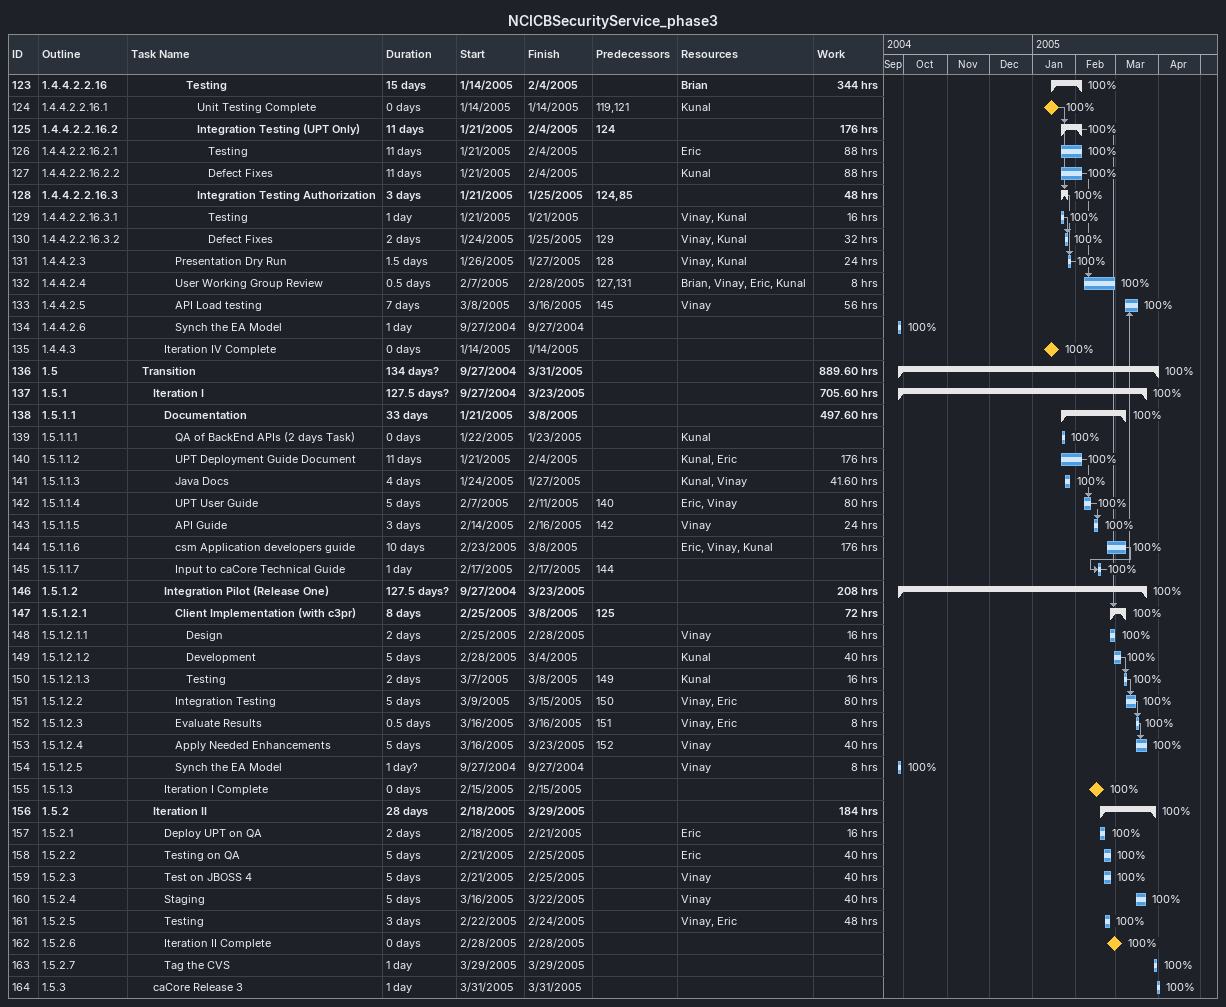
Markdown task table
NCICBSecurityService_phase3

| ID | WBS | Task | Duration | Start | Finish | Predecessors | Resources | % complete | Work (h) |
|---|---|---|---|---|---|---|---|---|---|
| 123 | 1.4.4.2.2.16 | **Testing** | 15d | 2005-01-14 | 2005-02-04 |  | Brian | 100 | 344 |
| 124 | 1.4.4.2.2.16.1 | Unit Testing Complete | 0d | 2005-01-14 | 2005-01-14 | 119, 121 | Kunal | 100 |  |
| 125 | 1.4.4.2.2.16.2 | **Integration Testing (UPT Only)** | 11d | 2005-01-21 | 2005-02-04 | 124 |  | 100 | 176 |
| 126 | 1.4.4.2.2.16.2.1 | Testing | 11d | 2005-01-21 | 2005-02-04 |  | Eric | 100 | 88 |
| 127 | 1.4.4.2.2.16.2.2 | Defect Fixes | 11d | 2005-01-21 | 2005-02-04 |  | Kunal | 100 | 88 |
| 128 | 1.4.4.2.2.16.3 | **Integration Testing Authorization** | 3d | 2005-01-21 | 2005-01-25 | 124, 85 |  | 100 | 48 |
| 129 | 1.4.4.2.2.16.3.1 | Testing | 1d | 2005-01-21 | 2005-01-21 |  | Vinay, Kunal | 100 | 16 |
| 130 | 1.4.4.2.2.16.3.2 | Defect Fixes | 2d | 2005-01-24 | 2005-01-25 | 129 | Vinay, Kunal | 100 | 32 |
| 131 | 1.4.4.2.3 | Presentation Dry Run | 1.5d | 2005-01-26 | 2005-01-27 | 128 | Vinay, Kunal | 100 | 24 |
| 132 | 1.4.4.2.4 | User Working Group Review | 0.5d | 2005-02-07 | 2005-02-28 | 127, 131 | Brian, Vinay, Eric, Kunal | 100 | 8 |
| 133 | 1.4.4.2.5 | API Load testing | 7d | 2005-03-08 | 2005-03-16 | 145 | Vinay | 100 | 56 |
| 134 | 1.4.4.2.6 | Synch the EA Model | 1d | 2004-09-27 | 2004-09-27 |  |  | 100 |  |
| 135 | 1.4.4.3 | Iteration IV Complete | 0d | 2005-01-14 | 2005-01-14 |  |  | 100 |  |
| 136 | 1.5 | **Transition** | 134d? | 2004-09-27 | 2005-03-31 |  |  | 100 | 889.60 |
| 137 | 1.5.1 | **Iteration I** | 127.5d? | 2004-09-27 | 2005-03-23 |  |  | 100 | 705.60 |
| 138 | 1.5.1.1 | **Documentation** | 33d | 2005-01-21 | 2005-03-08 |  |  | 100 | 497.60 |
| 139 | 1.5.1.1.1 | QA of BackEnd APIs (2 days Task) | 0d | 2005-01-22 | 2005-01-23 |  | Kunal | 100 |  |
| 140 | 1.5.1.1.2 | UPT Deployment Guide Document | 11d | 2005-01-21 | 2005-02-04 |  | Kunal, Eric | 100 | 176 |
| 141 | 1.5.1.1.3 | Java Docs | 4d | 2005-01-24 | 2005-01-27 |  | Kunal, Vinay | 100 | 41.60 |
| 142 | 1.5.1.1.4 | UPT User Guide | 5d | 2005-02-07 | 2005-02-11 | 140 | Eric, Vinay | 100 | 80 |
| 143 | 1.5.1.1.5 | API Guide | 3d | 2005-02-14 | 2005-02-16 | 142 | Vinay | 100 | 24 |
| 144 | 1.5.1.1.6 | csm Application developers guide | 10d | 2005-02-23 | 2005-03-08 |  | Eric, Vinay, Kunal | 100 | 176 |
| 145 | 1.5.1.1.7 | Input to caCore Technical Guide | 1d | 2005-02-17 | 2005-02-17 | 144 |  | 100 |  |
| 146 | 1.5.1.2 | **Integration Pilot (Release One)** | 127.5d? | 2004-09-27 | 2005-03-23 |  |  | 100 | 208 |
| 147 | 1.5.1.2.1 | **Client Implementation (with c3pr)** | 8d | 2005-02-25 | 2005-03-08 | 125 |  | 100 | 72 |
| 148 | 1.5.1.2.1.1 | Design | 2d | 2005-02-25 | 2005-02-28 |  | Vinay | 100 | 16 |
| 149 | 1.5.1.2.1.2 | Development | 5d | 2005-02-28 | 2005-03-04 |  | Kunal | 100 | 40 |
| 150 | 1.5.1.2.1.3 | Testing | 2d | 2005-03-07 | 2005-03-08 | 149 | Kunal | 100 | 16 |
| 151 | 1.5.1.2.2 | Integration Testing | 5d | 2005-03-09 | 2005-03-15 | 150 | Vinay, Eric | 100 | 80 |
| 152 | 1.5.1.2.3 | Evaluate Results | 0.5d | 2005-03-16 | 2005-03-16 | 151 | Vinay, Eric | 100 | 8 |
| 153 | 1.5.1.2.4 | Apply Needed Enhancements | 5d | 2005-03-16 | 2005-03-23 | 152 | Vinay | 100 | 40 |
| 154 | 1.5.1.2.5 | Synch the EA Model | 1d? | 2004-09-27 | 2004-09-27 |  | Vinay | 100 | 8 |
| 155 | 1.5.1.3 | Iteration I Complete | 0d | 2005-02-15 | 2005-02-15 |  |  | 100 |  |
| 156 | 1.5.2 | **Iteration II** | 28d | 2005-02-18 | 2005-03-29 |  |  | 100 | 184 |
| 157 | 1.5.2.1 | Deploy UPT on QA | 2d | 2005-02-18 | 2005-02-21 |  | Eric | 100 | 16 |
| 158 | 1.5.2.2 | Testing on QA | 5d | 2005-02-21 | 2005-02-25 |  | Eric | 100 | 40 |
| 159 | 1.5.2.3 | Test on JBOSS 4 | 5d | 2005-02-21 | 2005-02-25 |  | Vinay | 100 | 40 |
| 160 | 1.5.2.4 | Staging | 5d | 2005-03-16 | 2005-03-22 |  | Vinay | 100 | 40 |
| 161 | 1.5.2.5 | Testing | 3d | 2005-02-22 | 2005-02-24 |  | Vinay, Eric | 100 | 48 |
| 162 | 1.5.2.6 | Iteration II Complete | 0d | 2005-02-28 | 2005-02-28 |  |  | 100 |  |
| 163 | 1.5.2.7 | Tag the CVS | 1d | 2005-03-29 | 2005-03-29 |  |  | 100 |  |
| 164 | 1.5.3 | caCore Release 3 | 1d | 2005-03-31 | 2005-03-31 |  |  | 100 |  |
